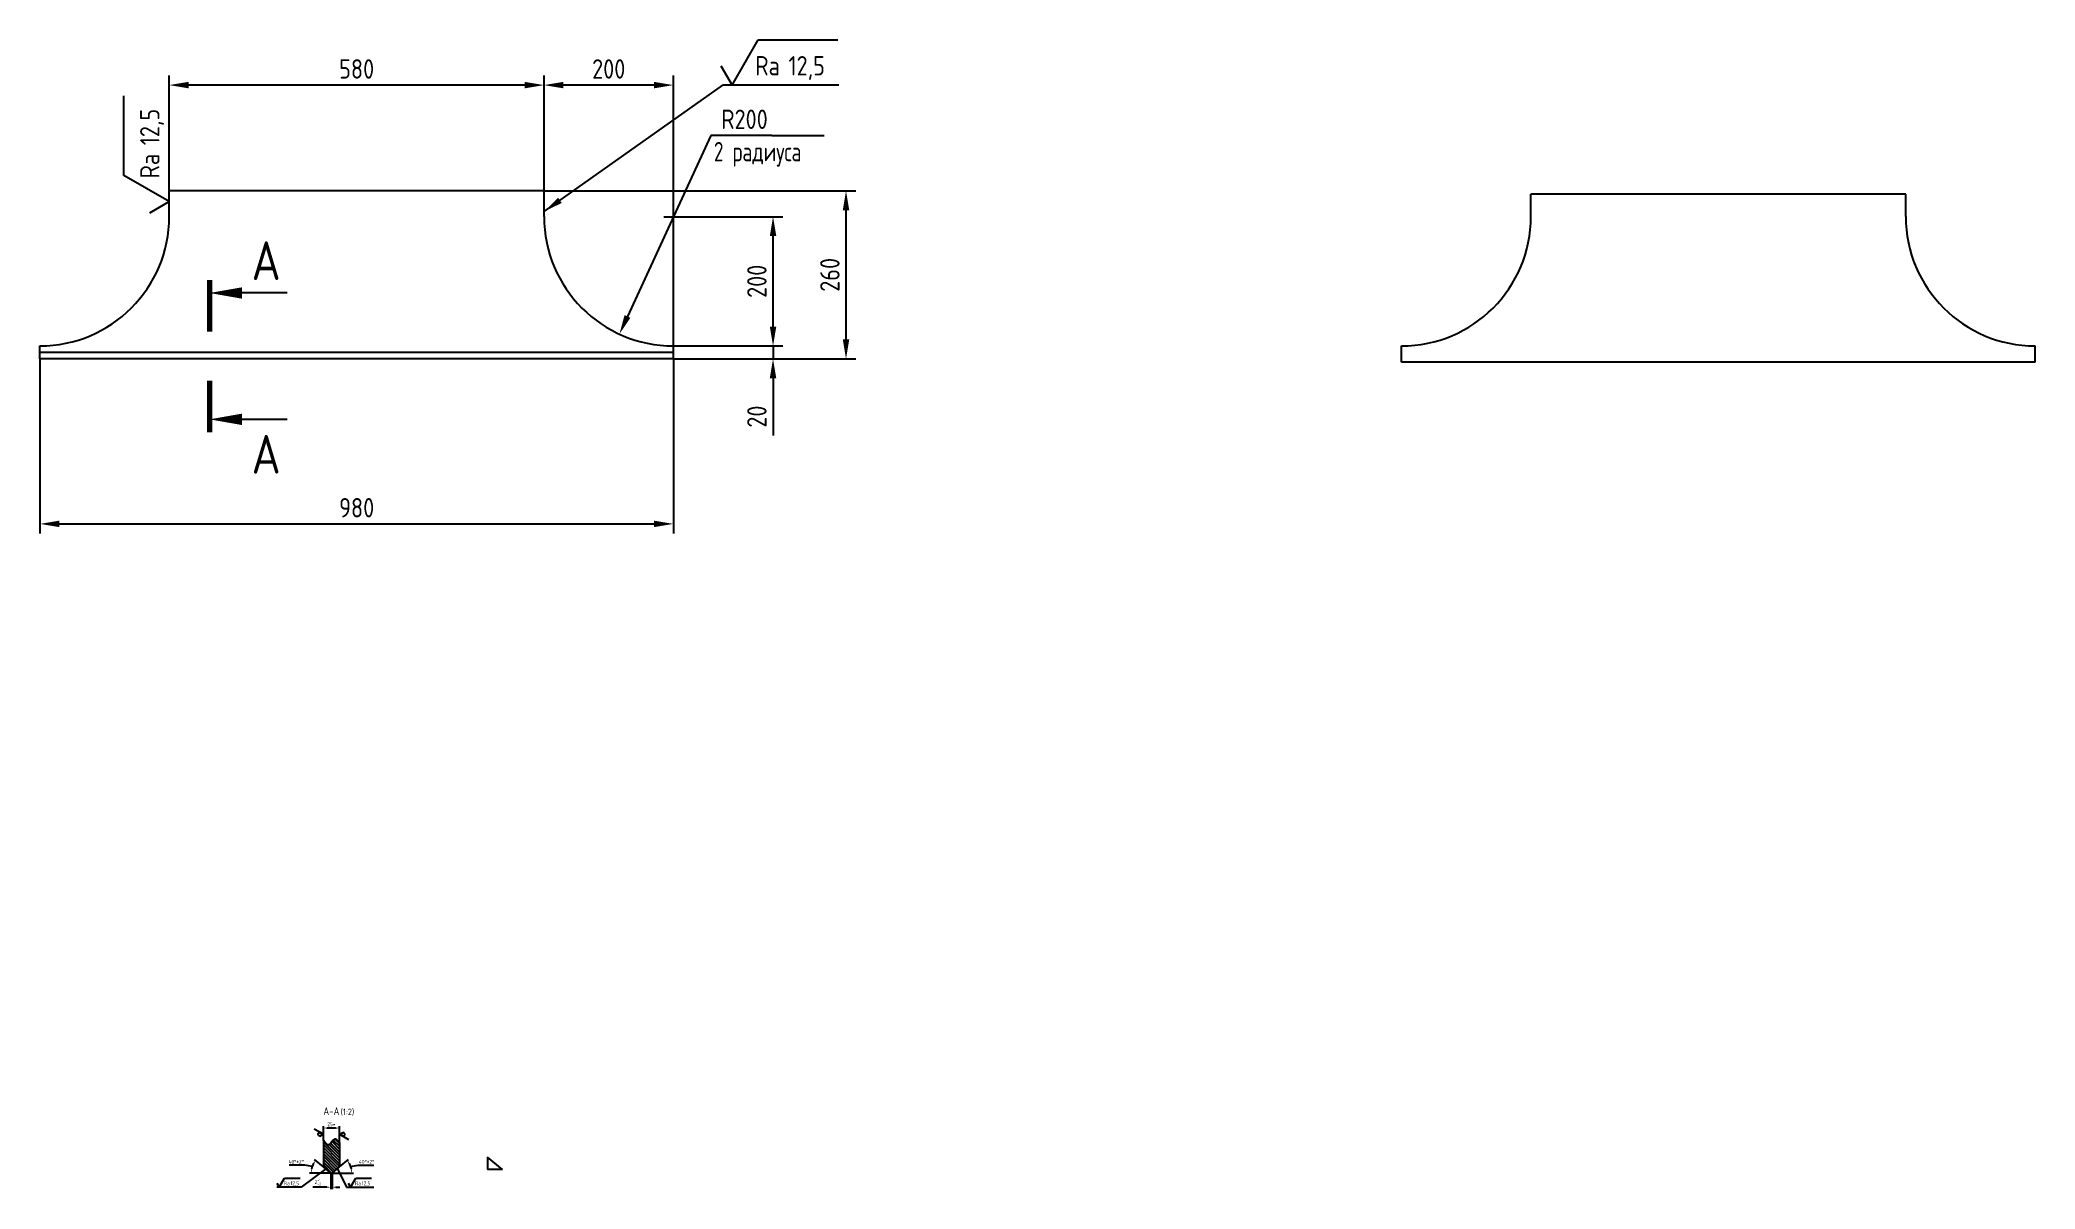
# Model space of a CAD drawing. Header units: millimetres. Extents: x 5104 to 8191, y 679 to 2457.
import ezdxf
from ezdxf.enums import TextEntityAlignment as Align

# ---------------------------------------------------------------- set-up
doc = ezdxf.new("R2010")
doc.units = ezdxf.units.MM
doc.header["$LTSCALE"] = 0.3
for name, color, linetype in [('Bord', 1, 'Continuous'), ('Cont', 6, 'Continuous'), ('Dim', 7, 'Continuous'), ('Hatch', 2, 'Continuous'), ('Text', 3, 'Continuous'), ('Textb', 6, 'Continuous')]:
    doc.layers.add(name, color=color, linetype=linetype)
doc.styles.add('Style1', font='romans.shx', dxfattribs={"width": 0.8})
doc.dimstyles.new('Anqular-2', dxfattribs={"dimscale": 2, "dimtxt": 3, "dimasz": 3, "dimexe": 1.25, "dimexo": 0, "dimgap": 1, "dimtad": 2, "dimtoh": 1, "dimdec": 3, "dimtxsty": 'Style1', "dimcen": 2.5, "dimclrt": 3, "dimadec": 0, "dimazin": 0, "dimtfac": 1, "dimtdec": 3, "dimtmove": 1, "dimatfit": 3, "dimfxl": 1, "dimarcsym": 0})
doc.dimstyles.new('LIN10', dxfattribs={"dimscale": 10, "dimtxt": 3, "dimasz": 3, "dimexe": 1.5, "dimexo": 0, "dimgap": 1, "dimtad": 1, "dimdec": 4, "dimrnd": 1, "dimdsep": 46, "dimtxsty": 'Style1', "dimcen": 0, "dimclrt": 3, "dimadec": 0, "dimazin": 0, "dimtfac": 0.666667, "dimtdec": 4, "dimtmove": 0, "dimatfit": 3, "dimfxl": 1, "dimtolj": 1, "dimtzin": 0, "dimarcsym": 0})
doc.dimstyles.new('LIN_2', dxfattribs={"dimscale": 2, "dimtxt": 3, "dimasz": 3, "dimexe": 1.5, "dimexo": 0, "dimgap": 1.48, "dimtad": 1, "dimdec": 4, "dimrnd": 1, "dimdsep": 46, "dimtxsty": 'Style1', "dimcen": 0, "dimdle": 2, "dimclrd": 256, "dimclrt": 3, "dimadec": 0, "dimazin": 0, "dimtfac": 0.666667, "dimtdec": 4, "dimtmove": 0, "dimatfit": 3, "dimfxl": 1, "dimtvp": 0.833333, "dimtolj": 1, "dimtzin": 0, "dimarcsym": 0})
doc.dimstyles.new('Rad-10', dxfattribs={"dimscale": 10, "dimtxt": 3, "dimasz": 3, "dimexe": 1.25, "dimexo": 0, "dimgap": 1, "dimtad": 1, "dimtoh": 1, "dimdec": 3, "dimtxsty": 'Style1', "dimcen": 2.5, "dimclrt": 3, "dimadec": 0, "dimazin": 0, "dimtfac": 1, "dimtdec": 3, "dimtmove": 1, "dimatfit": 1, "dimfxl": 1, "dimarcsym": 0})

# ---------------------------------------------------------------- blocks, each defined once
blk = doc.blocks.new('ZNAK02')
at = {"layer": 'Textb', "style": 'Style1', "width": 0.8}
blk.add_attdef('А-А', text='', height=6, dxfattribs=at).set_placement((13.9, -0.1), align=Align.RIGHT)
blk.add_attdef('SC(1)', (14.9, -0.1), '', height=5, dxfattribs=at)
blk = doc.blocks.new('*D13')
at = {"layer": 'Defpoints', "color": 0, "transparency": 16777216}
for p in [(5554, 703.6), (5556, 703.6), (5556, 681.8)]:
    blk.add_point(p, dxfattribs=at)
at = {"layer": 'Dim', "lineweight": -2, "transparency": 16777216}
for p, q in [((5548, 681.8), (5526, 681.8)), ((5556, 681.8), (5554, 681.8)), ((5562, 681.8), (5568, 681.8))]:
    blk.add_line(p, q, dxfattribs=at)
at = {"layer": 'Dim', "color": 0, "lineweight": -2, "transparency": 16777216}
for p, q in [((5554, 703.6), (5554, 678.8)), ((5556, 703.6), (5556, 678.8))]:
    blk.add_line(p, q, dxfattribs=at)
at = {"layer": 'Dim', "transparency": 16777216}
for points in [[(5548, 682.8), (5548, 680.8), (5554, 681.8)], [(5562, 682.8), (5562, 680.8), (5556, 681.8)]]:
    blk.add_solid(points, dxfattribs=at)
at = {"layer": 'Dim', "color": 3, "transparency": 16777216, "insert": (5534, 689.7), "char_height": 6, "attachment_point": 5, "style": 'Style1'}
blk.add_mtext('\\A1;\\A1;2{\\H0.7x;\\S+1^ -2;}', dxfattribs=at)
blk = doc.blocks.new('*D14')
at = {"layer": 'Defpoints', "color": 0, "transparency": 16777216}
for p in [(5104, 1963.6), (6084, 1963.6), (6084, 1708.2)]:
    blk.add_point(p, dxfattribs=at)
at = {"layer": 'Dim', "color": 0, "lineweight": -2, "transparency": 16777216}
for p, q in [((5104, 1963.6), (5104, 1693.2)), ((6084, 1963.6), (6084, 1693.2)), ((5134, 1708.2), (6054, 1708.2))]:
    blk.add_line(p, q, dxfattribs=at)
at = {"layer": 'Dim', "color": 0, "transparency": 16777216}
for points in [[(5134, 1713.2), (5134, 1703.2), (5104, 1708.2)], [(6054, 1713.2), (6054, 1703.2), (6084, 1708.2)]]:
    blk.add_solid(points, dxfattribs=at)
at = {"layer": 'Dim', "color": 3, "transparency": 16777216, "insert": (5594, 1733.2), "char_height": 30, "attachment_point": 5, "style": 'Style1'}
blk.add_mtext('\\A1;980', dxfattribs=at)
blk = doc.blocks.new('*D15')
at = {"layer": 'Defpoints', "color": 0, "transparency": 16777216}
for p in [(5884, 2387.2), (5884, 2223.6), (6084, 1983.6)]:
    blk.add_point(p, dxfattribs=at)
at = {"layer": 'Dim', "color": 0, "lineweight": -2, "transparency": 16777216}
for p, q in [((5884, 2223.6), (5884, 2402.2)), ((6054, 2387.2), (5914, 2387.2)), ((6084, 1983.6), (6084, 2402.2))]:
    blk.add_line(p, q, dxfattribs=at)
at = {"layer": 'Dim', "color": 0, "transparency": 16777216}
for points in [[(5914, 2392.2), (5914, 2382.2), (5884, 2387.2)], [(6054, 2392.2), (6054, 2382.2), (6084, 2387.2)]]:
    blk.add_solid(points, dxfattribs=at)
at = {"layer": 'Dim', "color": 3, "transparency": 16777216, "insert": (5984, 2412.2), "char_height": 30, "attachment_point": 5, "style": 'Style1'}
blk.add_mtext('\\A1;200', dxfattribs=at)
blk = doc.blocks.new('*D16')
at = {"layer": 'Defpoints', "color": 0, "transparency": 16777216}
for p in [(5304, 2387.2), (5304, 2223.6), (5884, 2223.6)]:
    blk.add_point(p, dxfattribs=at)
at = {"layer": 'Dim', "color": 0, "lineweight": -2, "transparency": 16777216}
for p, q in [((5304, 2223.6), (5304, 2402.2)), ((5854, 2387.2), (5334, 2387.2)), ((5884, 2223.6), (5884, 2402.2))]:
    blk.add_line(p, q, dxfattribs=at)
at = {"layer": 'Dim', "color": 0, "transparency": 16777216}
for points in [[(5334, 2392.2), (5334, 2382.2), (5304, 2387.2)], [(5854, 2392.2), (5854, 2382.2), (5884, 2387.2)]]:
    blk.add_solid(points, dxfattribs=at)
at = {"layer": 'Dim', "color": 3, "transparency": 16777216, "insert": (5594, 2412.2), "char_height": 30, "attachment_point": 5, "style": 'Style1'}
blk.add_mtext('\\A1;580', dxfattribs=at)
blk = doc.blocks.new('*D17')
at = {"layer": 'Defpoints', "color": 0, "transparency": 16777216}
for p in [(6084, 1983.6), (6084, 1963.6), (6238.2, 1963.6)]:
    blk.add_point(p, dxfattribs=at)
at = {"layer": 'Dim', "color": 0, "lineweight": -2, "transparency": 16777216}
for p, q in [((6238.2, 2013.6), (6238.2, 2043.6)), ((6084, 1983.6), (6253.2, 1983.6)), ((6238.2, 1983.6), (6238.2, 1963.6)), ((6084, 1963.6), (6253.2, 1963.6)), ((6238.2, 1933.6), (6238.2, 1844.8))]:
    blk.add_line(p, q, dxfattribs=at)
at = {"layer": 'Dim', "color": 0, "transparency": 16777216}
for points in [[(6233.2, 2013.6), (6243.2, 2013.6), (6238.2, 1983.6)], [(6233.2, 1933.6), (6243.2, 1933.6), (6238.2, 1963.6)]]:
    blk.add_solid(points, dxfattribs=at)
at = {"layer": 'Dim', "color": 3, "transparency": 16777216, "insert": (6213.2, 1874.2), "char_height": 30, "attachment_point": 5, "rotation": 90, "style": 'Style1'}
blk.add_mtext('\\A1;20', dxfattribs=at)
blk = doc.blocks.new('*D18')
at = {"layer": 'Defpoints', "color": 0, "transparency": 16777216}
for p in [(6069, 2183.6), (6238.2, 2183.6), (6084, 1983.6)]:
    blk.add_point(p, dxfattribs=at)
at = {"layer": 'Dim', "color": 0, "lineweight": -2, "transparency": 16777216}
for p, q in [((6069, 2183.6), (6253.2, 2183.6)), ((6238.2, 2013.6), (6238.2, 2153.6)), ((6084, 1983.6), (6253.2, 1983.6))]:
    blk.add_line(p, q, dxfattribs=at)
at = {"layer": 'Dim', "color": 0, "transparency": 16777216}
for points in [[(6233.2, 2153.6), (6243.2, 2153.6), (6238.2, 2183.6)], [(6233.2, 2013.6), (6243.2, 2013.6), (6238.2, 1983.6)]]:
    blk.add_solid(points, dxfattribs=at)
at = {"layer": 'Dim', "color": 3, "transparency": 16777216, "insert": (6213.2, 2083.6), "char_height": 30, "attachment_point": 5, "rotation": 90, "style": 'Style1'}
blk.add_mtext('\\A1;200', dxfattribs=at)
blk = doc.blocks.new('razrez03')
at = {"layer": 'Text'}
blk.add_lwpolyline([(0, 0, 0, 1.76, 0), (5, 0, 1.76, 1.76, 0)], format="xyseb", dxfattribs=at)
at = {"layer": 'Text', "const_width": 0.8}
blk.add_lwpolyline([(0, 2), (0, -6)], dxfattribs=at)
at = {"layer": 'Text'}
blk.add_lwpolyline([(12, 0), (5, 0)], dxfattribs=at)
at = {"layer": 'Textb', "style": 'Style1', "width": 0.8}
blk.add_attdef('A', (6.5, 2), '', height=6, dxfattribs=at)
blk = doc.blocks.new('razrez04')
at = {"layer": 'Text', "const_width": 0.8}
blk.add_lwpolyline([(0, 6), (0, -2)], dxfattribs=at)
at = {"layer": 'Text'}
blk.add_lwpolyline([(0, 0, 0, 1.76, 0), (5, 0, 1.76, 1.76, 0)], format="xyseb", dxfattribs=at)
blk.add_lwpolyline([(12, 0), (5, 0)], dxfattribs=at)
at = {"layer": 'Textb', "style": 'Style1', "width": 0.8}
blk.add_attdef('A', (6.5, -8.4), '', height=6, dxfattribs=at)
blk = doc.blocks.new('*D19')
at = {"layer": 'Defpoints', "color": 0, "transparency": 16777216}
for p in [(5884, 2223.6), (6351.1, 2223.6), (6084, 1963.6)]:
    blk.add_point(p, dxfattribs=at)
at = {"layer": 'Dim', "color": 0, "lineweight": -2, "transparency": 16777216}
for p, q in [((5884, 2223.6), (6366.1, 2223.6)), ((6351.1, 1993.6), (6351.1, 2193.6)), ((6084, 1963.6), (6366.1, 1963.6))]:
    blk.add_line(p, q, dxfattribs=at)
at = {"layer": 'Dim', "color": 0, "transparency": 16777216}
for points in [[(6346.1, 2193.6), (6356.1, 2193.6), (6351.1, 2223.6)], [(6346.1, 1993.6), (6356.1, 1993.6), (6351.1, 1963.6)]]:
    blk.add_solid(points, dxfattribs=at)
at = {"layer": 'Dim', "color": 3, "transparency": 16777216, "insert": (6326.1, 2093.6), "char_height": 30, "attachment_point": 5, "rotation": 90, "style": 'Style1'}
blk.add_mtext('\\A1;260', dxfattribs=at)
blk = doc.blocks.new('*D23')
at = {"layer": 'Defpoints', "color": 0, "transparency": 16777216}
for p in [(5542.5, 773.3), (5542.5, 754.1), (5567.5, 751)]:
    blk.add_point(p, dxfattribs=at)
at = {"layer": 'Dim', "color": 0, "lineweight": -2, "transparency": 16777216}
for p, q in [((5542.5, 754.1), (5542.5, 776.3)), ((5567.5, 751), (5567.5, 776.3))]:
    blk.add_line(p, q, dxfattribs=at)
at = {"layer": 'Dim', "lineweight": -2, "transparency": 16777216}
blk.add_line((5561.5, 773.3), (5548.5, 773.3), dxfattribs=at)
at = {"layer": 'Dim', "transparency": 16777216}
for points in [[(5548.5, 774.3), (5548.5, 772.3), (5542.5, 773.3)], [(5561.5, 774.3), (5561.5, 772.3), (5567.5, 773.3)]]:
    blk.add_solid(points, dxfattribs=at)
at = {"layer": 'Dim', "color": 3, "transparency": 16777216, "insert": (5555, 779.2), "char_height": 6, "attachment_point": 5, "style": 'Style1'}
blk.add_mtext('\\A1;25*', dxfattribs=at)
blk = doc.blocks.new('sherISO_09')
at = {"layer": 'Text'}
for q in [(-1.7, 3), (4, 7)]:
    blk.add_line((0, 0), q, dxfattribs=at)
blk.add_circle((0, 2.7), 1.35, dxfattribs=at)
blk = doc.blocks.new('*D24')
at = {"layer": 'Defpoints', "color": 0, "transparency": 16777216}
for p in [(5567.5, 713.2), (5583.2, 717.2), (5554, 703.6), (5556, 703.6), (5556, 703.6)]:
    blk.add_point(p, dxfattribs=at)
at = {"layer": 'Dim', "color": 0, "lineweight": -2, "transparency": 16777216}
for p, q in [((5567.5, 713.2), (5581.3, 724.8)), ((5584.6, 714), (5596.5, 716.1)), ((5596.5, 716.1), (5620.6, 716.1)), ((5556, 703.6), (5589, 703.6))]:
    blk.add_line(p, q, dxfattribs=at)
blk.add_arc((5556, 703.6), 30.5, 11.3056, 28.6944, dxfattribs=at)
at = {"layer": 'Dim', "color": 0, "transparency": 16777216}
for points in [[(5581.9, 717.6), (5583.6, 718.8), (5579.3, 723.2)], [(5586.9, 709.6), (5584.9, 709.4), (5586.5, 703.6)]]:
    blk.add_solid(points, dxfattribs=at)
at = {"layer": 'Dim', "color": 3, "transparency": 16777216, "insert": (5609.5, 721.1), "char_height": 6, "attachment_point": 5, "style": 'Style1'}
blk.add_mtext('40°%%p2%%d', dxfattribs=at)
blk = doc.blocks.new('*D25')
at = {"layer": 'Defpoints', "color": 0, "transparency": 16777216}
for p in [(5526.8, 717.2), (5542.5, 713.2), (5554, 703.6), (5554, 703.6), (5556, 703.6)]:
    blk.add_point(p, dxfattribs=at)
at = {"layer": 'Dim', "color": 0, "lineweight": -2, "transparency": 16777216}
for p, q in [((5513.6, 716.1), (5489.4, 716.1)), ((5525.4, 714), (5513.6, 716.1)), ((5542.5, 713.2), (5528.8, 724.8)), ((5554, 703.6), (5521.1, 703.6))]:
    blk.add_line(p, q, dxfattribs=at)
blk.add_arc((5554, 703.6), 30.5, 151.3056, 168.6944, dxfattribs=at)
at = {"layer": 'Dim', "color": 0, "transparency": 16777216}
for points in [[(5526.5, 718.8), (5528.1, 717.6), (5530.7, 723.2)], [(5525.1, 709.4), (5523.2, 709.6), (5523.6, 703.6)]]:
    blk.add_solid(points, dxfattribs=at)
at = {"layer": 'Dim', "color": 3, "transparency": 16777216, "insert": (5500.5, 721.1), "char_height": 6, "attachment_point": 5, "style": 'Style1'}
blk.add_mtext('40°%%p2%%d', dxfattribs=at)
blk = doc.blocks.new('sherISO_01')
at = {"layer": 'Text'}
blk.add_line((4.04, 7), (16.36, 7), dxfattribs=at)
blk.add_lwpolyline([(-1.73, 3), (0, 0), (4.04, 7)], dxfattribs=at)
at = {"layer": 'Text', "style": 'Style1', "width": 0.8}
blk.add_text('Ra', height=3, dxfattribs=at).set_placement((3.58, 1.5))
blk.add_attdef('12,5', (8.73, 1.5), '', height=3, dxfattribs=at)
blk = doc.blocks.new('*D26')
at = {"layer": 'Defpoints', "color": 0, "transparency": 16777216}
for p in [(6084, 2183.6), (6000.5, 2001.9)]:
    blk.add_point(p, dxfattribs=at)
at = {"layer": 'Dim', "color": 0, "linetype": 'ByBlock', "lineweight": -2, "transparency": 16777216}
for p, q in [((6141.7, 2309.3), (6013, 2029.2)), ((6236.3, 2309.3), (6141.7, 2309.3))]:
    blk.add_line(p, q, dxfattribs=at)
at = {"layer": 'Dim', "color": 0, "transparency": 16777216}
blk.add_solid([(6008.5, 2031.3), (6017.5, 2027.1), (6000.5, 2001.9)], dxfattribs=at)
at = {"layer": 'Dim', "color": 3, "transparency": 16777216, "insert": (6194, 2334.3), "char_height": 30, "attachment_point": 5, "style": 'Style1'}
blk.add_mtext('R200', dxfattribs=at)

msp = doc.modelspace()

# ---------------------------------------------------------------- hatches: boundary and pattern name
at = {"layer": 'Hatch'}
h = msp.add_hatch(dxfattribs=at)
h.set_pattern_fill('ANSI31', color=256, angle=-90)
h.set_pattern_definition([(315, (4833.3494, 6306.1537), (2.245064, 2.245064), [])])
edge = h.paths.add_edge_path()
edge.add_line((5542.51864, 713.22284), (5554.01864, 703.57319))
edge.add_line((5554.01864, 703.57319), (5556.01864, 703.57319))
edge.add_line((5556.01864, 703.57319), (5567.51864, 713.22284))
edge.add_line((5567.51864, 713.22284), (5567.51864, 751.04328))
edge.add_spline(control_points=[(5567.51864, 751.04328), (5564.70969, 753.92452), (5558.4264, 760.36952), (5552.41708, 742.24657), (5545.79882, 750.17482), (5542.51864, 754.10426)], knot_values=[0, 0, 0, 0, 9.3957207407, 21.0171545676, 32.4369720899, 32.4369720899, 32.4369720899, 32.4369720899], degree=3, periodic=0)
edge.add_line((5542.51864, 754.10426), (5542.51864, 713.22284))

# ---------------------------------------------------------------- linework, layer by layer
at = {"layer": 'Bord'}
msp.add_open_spline([(5567.51864, 751.04328), (5564.70969, 753.92452), (5558.4264, 760.36952), (5552.41708, 742.24657), (5545.79882, 750.17482), (5542.51864, 754.10426)], degree=3, knots=[0, 0, 0, 0, 9.3957207407, 21.0171545676, 32.4369720899, 32.4369720899, 32.4369720899, 32.4369720899], dxfattribs=at)
at = {"layer": 'Cont'}
for p, q in [((5883.96932, 2223.6488), (5303.96932, 2223.6488)), ((5303.96932, 2183.6488), (5303.96932, 2223.6488)), ((5883.96932, 2183.6488), (5883.96932, 2223.6488)), ((7990.67688, 2218.6488), (7410.67688, 2218.6488)), ((7410.67688, 2183.6488), (7410.67688, 2218.6488)), ((7990.67688, 2183.6488), (7990.67688, 2218.6488)), ((5103.96932, 1963.6488), (5103.96932, 1983.6488)), ((6083.96932, 1963.6488), (6083.96932, 1983.6488)), ((7210.67688, 1958.6488), (7210.67688, 1983.6488)), ((8190.67688, 1958.6488), (8190.67688, 1983.6488)), ((6083.96932, 1973.29844), (5103.96932, 1973.29844)), ((6083.96932, 1963.6488), (5103.96932, 1963.6488)), ((8190.67688, 1958.6488), (7210.67688, 1958.6488)), ((5542.51864, 754.10426), (5542.51864, 713.22284)), ((5567.51864, 751.04328), (5567.51864, 713.22284)), ((5554.01864, 703.57319), (5542.51864, 713.22284)), ((5556.01864, 703.57319), (5567.51864, 713.22284)), ((5819.58039, 708.91973), (5796.58039, 728.21902)), ((5796.58039, 728.21902), (5796.58039, 708.91973)), ((5554.01864, 703.57319), (5556.01864, 703.57319)), ((5819.58039, 708.91973), (5796.58039, 708.91973))]:
    msp.add_line(p, q, dxfattribs=at)
for centre, start, end in [((5103.96932, 2183.6488), 270, 0), ((6083.96932, 2183.6488), 180, 270), ((7210.67688, 2183.6488), 270, 0), ((8190.67688, 2183.6488), 180, 270)]:
    msp.add_arc(centre, 200, start, end, dxfattribs=at)
at = {"layer": 'Dim'}
for p, q in [((6339.71809, 2387.15368), (6160.68075, 2387.15368)), ((6236.25053, 2309.2505), (6317.36637, 2309.2505)), ((5508.12959, 681.82852), (5470.43576, 681.82852)), ((5578.44, 681.82852), (5620.55747, 681.82852))]:
    msp.add_line(p, q, dxfattribs=at)

# ---------------------------------------------------------------- block references
for name, p, xscale, yscale, zscale, values in [('sherISO_01', (6174.80284, 2387.15368), 10, 10, 10, {'12,5': '12,5'}), ('razrez03', (5366.48935, 2065.49063), 10, 10, 10, {'A': 'А'}), ('razrez04', (5366.48935, 1869.97263), 10, 10, 10, {'A': 'А'}), ('ZNAK02', (5539.49908, 793.59345), 2, 2, 2, {'А-А': 'А-А', 'SC(1)': '(1:2)'}), ('sherISO_01', (5474.14568, 681.82852), 2, 2, 2, {'12,5': '12,5'}), ('sherISO_01', (5584.40002, 681.82852), 2, 2, 2, {'12,5': '12,5'})]:
    msp.add_blockref(name, p, dxfattribs=dict(at, xscale=xscale, yscale=yscale, zscale=zscale)).add_auto_attribs(values)
at = {"layer": 'Dim', "xscale": 10, "yscale": 10, "zscale": 10, "rotation": 90}
msp.add_blockref('sherISO_01', (5303.96932, 2206.87549), dxfattribs=at).add_auto_attribs({'12,5': '12,5'})
at = {"layer": 'Dim', "xscale": 2, "yscale": 2, "zscale": 2}
for p, rotation in [((5542.51864, 763.66261), 89.99999999999999), ((5567.51864, 763.66261), 270)]:
    msp.add_blockref('sherISO_09', p, dxfattribs=dict(at, rotation=rotation))

# ---------------------------------------------------------------- texts
at = {"layer": 'Dim', "color": 3, "style": 'Style1', "width": 0.7}
msp.add_text('2 радиуса', height=30, dxfattribs=at).set_placement((6146.6052, 2269.2505))

# ---------------------------------------------------------------- dimensions: what is measured, and where the dimension line sits
at = {"layer": 'Dim'}
for base, p1, p2, picture, middle in [((5303.96932, 2387.15368), (5883.96932, 2223.6488), (5303.96932, 2223.6488), '*D16', (5593.96932, 2412.15368)), ((5883.96932, 2387.15368), (6083.96932, 1983.6488), (5883.96932, 2223.6488), '*D15', (5983.96932, 2412.15368)), ((6083.96932, 1708.22405), (5103.96932, 1963.6488), (6083.96932, 1963.6488), '*D14', (5593.96932, 1733.22405))]:
    dim = msp.add_linear_dim(base=base, p1=p1, p2=p2, dimstyle='LIN10', dxfattribs=at)
    dim.commit()
    dim.dimension.update_dxf_attribs({"geometry": picture, "text_midpoint": middle})
dim = msp.add_radius_dim(center=(6083.96932, 2183.6488), mpoint=(6000.46823, 2001.91391), dimstyle='Rad-10', override={"dimatfit": 3, "dimarcsym": 1}, dxfattribs=at)
dim.commit()
dim.dimension.update_dxf_attribs({"geometry": '*D26', "text_midpoint": (6141.6791, 2309.2505), "dimtype": 164})
for base, p1, p2, picture, middle in [((6351.07277, 2223.6488), (6083.96932, 1963.6488), (5883.96932, 2223.6488), '*D19', (6326.07277, 2093.6488)), ((6238.18887, 2183.6488), (6083.96932, 1983.6488), (6068.96932, 2183.6488), '*D18', (6213.18887, 2083.6488)), ((6238.18887, 1963.6488), (6083.96932, 1983.6488), (6083.96932, 1963.6488), '*D17', (6213.18887, 1874.22022))]:
    dim = msp.add_linear_dim(base=base, p1=p1, p2=p2, angle=90, dimstyle='LIN10', dxfattribs=at)
    dim.commit()
    dim.dimension.update_dxf_attribs({"geometry": picture, "text_midpoint": middle})
dim = msp.add_linear_dim(base=(5542.51864, 773.28194), p1=(5567.51864, 751.04328), p2=(5542.51864, 754.10426), text='<>*', dimstyle='LIN_2', dxfattribs=at)
dim.commit()
dim.dimension.update_dxf_attribs({"geometry": '*D23', "text_midpoint": (5555.01864, 779.24194)})
for base, line1, line2, picture, middle in [((5526.8015, 717.24216), ((5556.01864, 703.57319), (5554.01864, 703.57319)), ((5554.01864, 703.57319), (5542.51864, 713.22284)), '*D25', (5500.49525, 721.07379)), ((5583.23578, 717.24216), ((5554.01864, 703.57319), (5556.01864, 703.57319)), ((5556.01864, 703.57319), (5567.51864, 713.22284)), '*D24', (5609.54203, 721.07379))]:
    dim = msp.add_angular_dim_2l(base=base, line1=line1, line2=line2, text='<>%%p2%%d', dimstyle='Anqular-2', dxfattribs=at)
    dim.commit()
    dim.dimension.update_dxf_attribs({"geometry": picture, "text_midpoint": middle})
dim = msp.add_linear_dim(base=(5556.01864, 681.82852), p1=(5554.01864, 703.57319), p2=(5556.01864, 703.57319), text='\\A1;<>{\\H0.7x;\\S+1^ -2;}', dimstyle='LIN_2', dxfattribs=at)
dim.commit()
dim.dimension.update_dxf_attribs({"geometry": '*D13', "text_midpoint": (5533.99578, 681.82852), "dimtype": 160})

# ---------------------------------------------------------------- leaders
for points, dimstyle in [([(5883.96932, 2191.5528), (6160.68075, 2387.15368)], 'LIN10'), ([(5546.07343, 710.24002), (5508.12959, 681.82852)], 'LIN_2'), ([(5564.14125, 710.38888), (5578.44, 681.82852)], 'LIN_2')]:
    msp.add_leader(points, dimstyle=dimstyle, dxfattribs=at)

doc.saveas('drawing.dxf')
